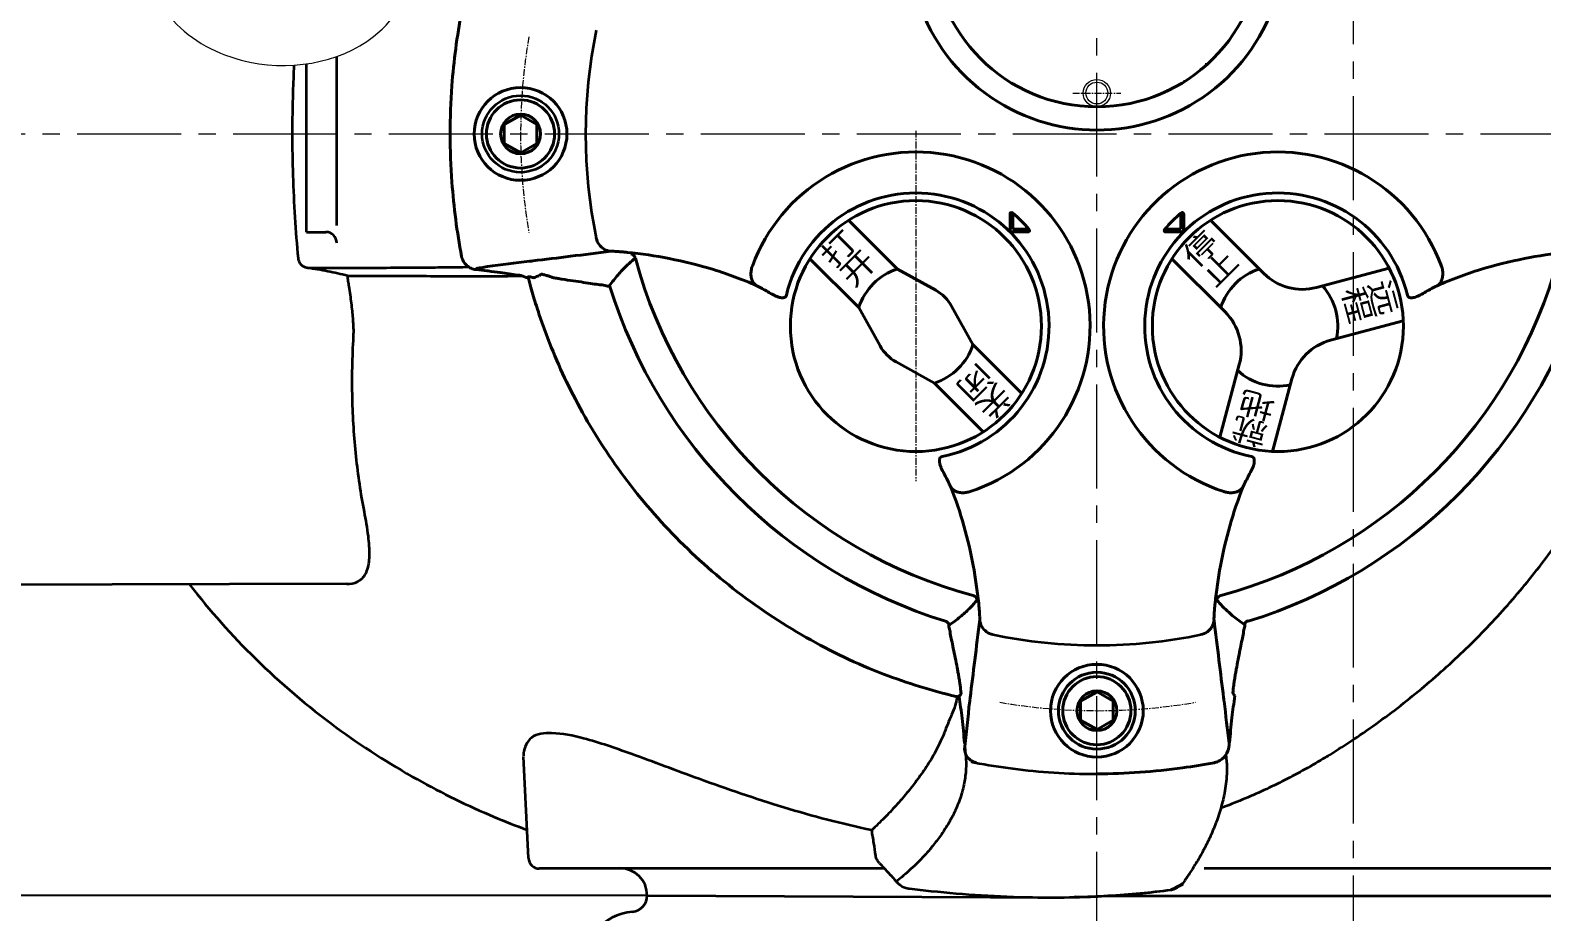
# Model space of a CAD drawing. Extents: x -12012 to 8795, y -497 to 32605.
# Drawn here: x -10494.3 to -10217.3, y 31972.8 to 32134.5 of the extents above; entities that cross this region are included whole.
import ezdxf

# ---------------------------------------------------------------- set-up
doc = ezdxf.new("R2010")
doc.units = 0
doc.header["$MEASUREMENT"] = 0
doc.linetypes.add('CENTER', pattern=[2, 1.25, -0.25, 0.25, -0.25])
doc.linetypes.add('CENTER2', pattern=[28.575, 19.05, -3.175, 3.175, -3.175])
doc.layers.get('0').update_dxf_attribs({"linetype": 'CONTINUOUS', "lineweight": 35})
doc.layers.get('DEFPOINTS').update_dxf_attribs({"linetype": 'CONTINUOUS'})
for name, color, linetype, lineweight in [('1CEN', 4, 'CENTER2', 9), ('中心线', 14, 'CENTER', 9), ('尺寸线', 3, 'CONTINUOUS', 15), ('标注', 3, 'CONTINUOUS', 13), ('粗实线', 7, 'CONTINUOUS', 40), ('细实线', 3, 'CONTINUOUS', 13)]:
    doc.layers.add(name, color=color, linetype=linetype, lineweight=lineweight)
doc.styles.add('STYLE1', font='txt.shx', dxfattribs={"width": 0.8, "height": 3, "bigfont": 'hzdx.shx'})
doc.styles.add('标注', font='txt.shx', dxfattribs={"height": 2.65})
doc.dimstyles.new('工程标注', dxfattribs={"dimtxt": 6, "dimasz": 5, "dimexe": 1, "dimexo": 0, "dimgap": 1, "dimtad": 1, "dimdec": 0, "dimdsep": 46, "dimtxsty": 'STYLE1', "dimcen": 1, "dimclrd": 256, "dimclrt": 256, "dimadec": 0, "dimazin": 2, "dimtfac": 1, "dimtdec": 0, "dimtmove": 0, "dimatfit": 3, "dimfxl": 0, "dimtolj": 1, "dimarcsym": 0})

# ---------------------------------------------------------------- blocks, each defined once
blk = doc.blocks.new('*D369')
at = {"layer": 'DEFPOINTS', "color": 0, "ltscale": 10, "transparency": 16777216}
for p in [(-10659.61, 32387.47), (-10705.92, 31841.89), (-10351.37, 31841.89)]:
    blk.add_point(p, dxfattribs=at)
at = {"layer": '尺寸线', "color": 0, "lineweight": -2, "ltscale": 10, "transparency": 16777216}
for p, q in [((-10659.61, 32387.47), (-10706.92, 32387.47)), ((-10351.37, 31841.89), (-10706.92, 31841.89))]:
    blk.add_line(p, q, dxfattribs=at)
at = {"layer": '尺寸线', "lineweight": -2, "ltscale": 10, "transparency": 16777216}
blk.add_line((-10705.92, 32382.47), (-10705.92, 31846.89), dxfattribs=at)
at = {"layer": '尺寸线', "ltscale": 10, "transparency": 16777216}
for points in [[(-10706.76, 32382.47), (-10705.09, 32382.47), (-10705.92, 32387.47)], [(-10706.76, 31846.89), (-10705.09, 31846.89), (-10705.92, 31841.89)]]:
    blk.add_solid(points, dxfattribs=at)
at = {"layer": '尺寸线', "ltscale": 10, "transparency": 16777216, "insert": (-10709.92, 32114.68), "char_height": 3, "attachment_point": 5, "rotation": 90, "style": 'STYLE1'}
blk.add_mtext('\\A1;{\\H2x;546}', dxfattribs=at)
blk = doc.blocks.new('*D371')
at = {"layer": 'DEFPOINTS', "color": 0, "ltscale": 10, "transparency": 16777216}
for p in [(-10382.37, 32241.77), (-10683.33, 31975.83), (-10381.29, 31975.83)]:
    blk.add_point(p, dxfattribs=at)
at = {"layer": '尺寸线', "color": 0, "lineweight": -2, "ltscale": 10, "transparency": 16777216}
for p, q in [((-10382.37, 32241.77), (-10684.33, 32241.77)), ((-10381.29, 31975.83), (-10684.33, 31975.83))]:
    blk.add_line(p, q, dxfattribs=at)
at = {"layer": '尺寸线', "lineweight": -2, "ltscale": 10, "transparency": 16777216}
blk.add_line((-10683.33, 32236.77), (-10683.33, 31980.83), dxfattribs=at)
at = {"layer": '尺寸线', "ltscale": 10, "transparency": 16777216}
for points in [[(-10684.16, 32236.77), (-10682.5, 32236.77), (-10683.33, 32241.77)], [(-10684.16, 31980.83), (-10682.5, 31980.83), (-10683.33, 31975.83)]]:
    blk.add_solid(points, dxfattribs=at)
at = {"layer": '尺寸线', "ltscale": 10, "transparency": 16777216, "insert": (-10687.33, 32108.8), "char_height": 3, "attachment_point": 5, "rotation": 90, "style": 'STYLE1'}
blk.add_mtext('\\A1;{\\H2x;266}', dxfattribs=at)

msp = doc.modelspace()

# ---------------------------------------------------------------- linework, layer by layer
for p, q in [((-10443.687, 32097.47), (-10443.687, 32128.323)), ((-10438.173, 32098.672), (-10438.173, 32129.669))]:
    msp.add_line(p, q)
at = {"color": 7, "linetype": 'Continuous'}
for p, q in [((-10282.786, 32125.351), (-10282.786, 32125.14)), ((-10285.802, 32123.562), (-10285.802, 32123.68)), ((-10285.299, 32123.922), (-10285.299, 32123.808)), ((-10436.347, 32032.97), (-10506.859, 32032.766)), ((-10403.043, 31982.675), (-10403.927, 32001.33)), ((-10337.765, 31980.77), (-10401.046, 31980.77)), ((-10104.387, 31980.77), (-10279.191, 31980.77)), ((-10335.852, 31978.62), (-10335.857, 31978.627)), ((-10381.286, 31975.83), (-10305.781, 31975.472)), ((-10333.384, 31977.115), (-10333.387, 31977.115)), ((-10302.903, 31975.558), (-10302.692, 31975.522)), ((-10302.692, 31975.522), (-10302.691, 31975.522)), ((-10296.941, 31975.77), (-10122.218, 31975.77)), ((-10285.31, 31976.867), (-10285.311, 31976.867)), ((-10285.188, 31976.908), (-10285.31, 31976.867)), ((-10284.55, 31977.109), (-10285.188, 31976.908)), ((-10284.54, 31977.115), (-10284.55, 31977.109)), ((-10381.882, 31973.633), (-10381.873, 31973.627))]:
    msp.add_line(p, q, dxfattribs=at)
at = {"color": 0}
msp.add_line((-10443.687, 32097.47), (-10440.173, 32097.47), dxfattribs=at)
at = {"color": 7, "linetype": 'Continuous'}
msp.add_circle((-10404.485, 32115.47), 7.044, dxfattribs=at)
for centre, radius, start, end in [((-10298.868, 32115.419), 93.71, 168.25843, 191.74157), ((-10401.046, 31982.77), 2, 182.71269, 270), ((-10386.286, 31975.83), 5, 0, 90)]:
    msp.add_arc(centre, radius, start, end, dxfattribs=at)
for centre, radius, start, end in [((-10440.173, 32095.47), 2, 0, 90), ((-10298.868, 32115.419), 93.71, 258.2587, 281.74153), ((-10384.286, 31975.83), 3, 275.45186, 0), ((-10383.026, 31962.63), 10.26, 95.45186, 180.24227)]:
    msp.add_arc(centre, radius, start, end)
for points, knots in [([(-10446.277, 32115.47), (-10446.277, 32118.011), (-10446.21, 32122.219), (-10446.033, 32126.424), (-10445.945, 32128.089)], [0, 0, 0, 0, 7.6215494, 12.6243526, 12.6243526, 12.6243526, 12.6243526]), ([(-10443.556, 32090.911), (-10441.288, 32090.912), (-10436.904, 32090.917), (-10430.679, 32090.937), (-10425.149, 32090.968), (-10420.375, 32091.006), (-10416.745, 32091.044), (-10414.689, 32091.07), (-10413.992, 32091.079)], [0, 0, 0, 0, 6.8063234, 13.1518053, 18.6727731, 23.3965667, 27.4748472, 29.5648894, 29.5648894, 29.5648894, 29.5648894]), ([(-10436.193, 32089.458), (-10434.12, 32089.446), (-10430.038, 32089.432), (-10423.988, 32089.428), (-10418.04, 32089.416), (-10412.085, 32089.396), (-10407.462, 32089.405), (-10404.81, 32089.435), (-10404.176, 32089.444)], [0, 0, 0, 0, 6.2198961, 12.2468239, 18.1503989, 24.0616428, 30.1131885, 32.0180288, 32.0180288, 32.0180288, 32.0180288]), ([(-10324.479, 32012.277), (-10324.486, 32012.194), (-10324.623, 32010.944), (-10325.783, 32008.49), (-10326.928, 32005.245), (-10328.388, 32002.217), (-10330.068, 31999.441), (-10331.849, 31996.929), (-10333.709, 31994.564), (-10335.7, 31992.263), (-10337.857, 31989.984), (-10339.363, 31988.508), (-10340.126, 31987.785)], [10.8248957, 10.8248957, 10.8248957, 10.8248957, 11.0765298, 14.6056011, 18.0200324, 21.3768875, 24.6711193, 27.7437411, 30.6093436, 33.6952945, 36.8679894, 40.020679, 40.020679, 40.020679, 40.020679]), ([(-10323.09, 32002.868), (-10323.01, 32002.393), (-10322.846, 32001.116), (-10322.808, 31998.97), (-10323.127, 31996.404), (-10323.834, 31993.733), (-10324.914, 31991.11), (-10326.244, 31988.688), (-10327.657, 31986.555), (-10329.096, 31984.695), (-10330.531, 31983.064), (-10331.936, 31981.625), (-10333.302, 31980.345), (-10334.499, 31979.292), (-10335.305, 31978.624), (-10335.623, 31978.364)], [0.849401, 0.849401, 0.849401, 0.849401, 2.2935907, 4.7055351, 7.2691597, 10.0241471, 12.9700169, 15.7571145, 18.2992992, 20.6394647, 22.8063842, 24.8129948, 26.6759834, 28.3977382, 29.6696313, 29.6696313, 29.6696313, 29.6696313]), ([(-10275.223, 32001.596), (-10275.102, 32000.719), (-10274.967, 31998.659), (-10275.25, 31995.485), (-10275.998, 31992.217), (-10276.983, 31989.211), (-10278.133, 31986.473), (-10279.382, 31983.99), (-10280.681, 31981.736), (-10281.947, 31979.751), (-10282.791, 31978.527), (-10283.184, 31977.975)], [5.5053872, 5.5053872, 5.5053872, 5.5053872, 8.1571633, 11.6742042, 15.0246276, 18.1943751, 21.1530229, 23.9255736, 26.5259619, 28.9540905, 30.9868353, 30.9868353, 30.9868353, 30.9868353]), ([(-10256.154, 32001.652), (-10256.429, 32001.482), (-10259.142, 31999.815), (-10264.395, 31996.887), (-10270.859, 31993.904), (-10274.817, 31992.342), (-10276.156, 31991.842)], [0, 0, 0, 0, 0.971092, 9.5526939, 18.0223729, 22.3097966, 22.3097966, 22.3097966, 22.3097966])]:
    msp.add_open_spline(points, degree=3, knots=knots, dxfattribs=at)
for points, start_tangent, end_tangent in [([(-10445.186, 32092.61), (-10445.791, 32100.2), (-10446.156, 32107.848), (-10446.277, 32115.47)], (-0.0950905, 0.9954686), (0, 1)), ([(-10443.556, 32090.911), (-10444.164, 32091.106), (-10444.674, 32091.486), (-10445.025, 32092.004), (-10445.186, 32092.61)], (-0.9886427, 0.150285), (-0.0950949, 0.9954682)), ([(-10436.193, 32089.458), (-10439.814, 32090.258), (-10443.556, 32090.911)], (-0.9713644, 0.2375946), (-0.9886428, 0.1502845)), ([(-10435.901, 32087.491), (-10436.05, 32088.474), (-10436.193, 32089.458)], (-0.1524098, 0.9883174), (-0.1420175, 0.9898641)), ([(-10256.154, 32001.652), (-10251.766, 32004.481), (-10242.613, 32011.128), (-10234.209, 32018.261), (-10226.39, 32025.993), (-10219.101, 32034.428), (-10212.338, 32043.669), (-10206.154, 32053.827), (-10200.646, 32065.053), (-10196.077, 32077.252), (-10193, 32088.757)], (0.8498234, 0.5270676), (0.2130882, 0.977033)), ([(-10435.09, 32078.319), (-10435.066, 32079.297), (-10435.096, 32080.409), (-10435.176, 32081.644), (-10435.301, 32082.984), (-10435.467, 32084.415), (-10435.669, 32085.922), (-10435.901, 32087.491)], (0.0579452, 0.9983198), (-0.1524098, 0.9883174)), ([(-10433.108, 32046.196), (-10434.613, 32056.31), (-10435.296, 32067.025), (-10435.09, 32078.319)], (-0.189888, 0.9818058), (0.0579452, 0.9983198)), ([(-10436.297, 32032.966), (-10435.86, 32032.986), (-10433.869, 32033.655), (-10432.642, 32035.351), (-10432.176, 32038.069), (-10432.38, 32041.723), (-10433.108, 32046.196)], (0.9999613, 0.0088014), (-0.189888, 0.9818058)), ([(-10465.171, 32032.873), (-10453.073, 32019.269), (-10438.311, 32006.699), (-10423.438, 31997.131), (-10409.371, 31990.269), (-10403.351, 31987.885)], (0.6129812, -0.7900975), (0.937624, -0.347651)), ([(-10340.126, 31987.785), (-10356.266, 31991.972), (-10371.77, 31997.203), (-10384.234, 32001.806), (-10392.934, 32004.624), (-10398.796, 32005.599), (-10402.468, 32004.761), (-10403.933, 32001.901), (-10403.967, 32001.433)], (-0.9780061, 0.2085761), (-0.0260764, -0.99966)), ([(-10321.284, 32000.218), (-10314.282, 31999.1), (-10299.233, 31998.127)], (0.982354, -0.1870309), (1, -0.0000083)), ([(-10339.39, 31983.103), (-10339.727, 31985.453), (-10340.126, 31987.785)], (-0.1288775, 0.9916605), (-0.1818251, 0.9833309)), ([(-10338.7, 31981.764), (-10339.157, 31982.391), (-10339.39, 31983.103)], (-0.6941097, 0.7198693), (-0.1288833, 0.9916598)), ([(-10338.7, 31981.764), (-10337.954, 31980.978)], (0.6937359, -0.7202295), (0.6822944, -0.7310775)), ([(-10337.954, 31980.978), (-10336.737, 31979.64), (-10336.596, 31979.479)], (0.6822944, -0.7310775), (0.6608322, -0.7505337)), ([(-10336.596, 31979.479), (-10335.852, 31978.62)], (0.6608322, -0.7505337), (0.6486396, -0.7610957)), ([(-10335.858, 31978.626), (-10335.493, 31978.232)], (0.6471634, -0.7623513), (0.7103236, -0.7038752)), ([(-10335.493, 31978.232), (-10335.165, 31977.933), (-10333.876, 31977.217), (-10333.381, 31977.117)], (0.7103236, -0.7038752), (0.9935678, -0.1132387)), ([(-10283.35, 31977.915), (-10284.599, 31977.222)], (-0.869268, -0.4943411), (-0.8796744, -0.4755765)), ([(-10284.54, 31977.114), (-10283.045, 31977.928)], (0.8839437, 0.4675933), (0.8722506, 0.4890591)), ([(-10283.152, 31978.028), (-10283.35, 31977.915)], (-0.8675405, -0.4973666), (-0.869268, -0.4943411)), ([(-10333.383, 31977.115), (-10333.208, 31977.094)], (0.9929676, -0.1183861), (0.993045, -0.1177358)), ([(-10333.208, 31977.094), (-10329.236, 31976.654), (-10320.044, 31975.885), (-10310.636, 31975.497), (-10302.903, 31975.517)], (0.993045, -0.1177358), (0.9997158, 0.02384)), ([(-10302.783, 31975.634), (-10302.903, 31975.558)], (-0.8458884, -0.5333599), (-0.8474261, -0.5309133)), ([(-10302.903, 31975.558), (-10302.693, 31975.563)], (0.9997468, 0.022503), (0.9997188, 0.0237149)), ([(-10302.903, 31975.517), (-10302.692, 31975.522)], (0.9997158, 0.02384), (0.9996863, 0.0250466)), ([(-10302.693, 31975.563), (-10296.854, 31975.801), (-10290.904, 31976.257), (-10285.313, 31976.891)], (0.9997188, 0.0237149), (0.9913772, 0.1310388)), ([(-10302.691, 31975.522), (-10297.348, 31975.739), (-10290.461, 31976.271), (-10285.309, 31976.867)], (0.9996871, 0.0250149), (0.991288, 0.1317123)), ([(-10285.313, 31976.891), (-10285.188, 31976.908)], (0.9913772, 0.1310388), (0.9912667, 0.1318725)), ([(-10285.31, 31976.867), (-10284.763, 31977.011)], (0.9912757, 0.131805), (0.9277005, 0.3733253)), ([(-10284.599, 31977.222), (-10285.188, 31976.908)], (-0.8796744, -0.4755765), (-0.884327, -0.466868)), ([(-10284.763, 31977.011), (-10284.55, 31977.11)], (0.9277005, 0.3733254), (0.885417, 0.4647975))]:
    msp.add_spline(points, degree=3, dxfattribs=dict(at, start_tangent=start_tangent, end_tangent=end_tangent))
at = {"start_tangent": (1, 0.0000219), "end_tangent": (0.9999936, 0.0035679)}
msp.add_spline([(-10299.233, 31998.127), (-10298.824, 31998.127)], degree=3, dxfattribs=at)
at = {"color": 7, "linetype": 'Continuous'}
msp.add_open_spline([(-10335.609, 31978.35), (-10335.45, 31978.475), (-10335.423, 31978.503), (-10335.623, 31978.364)], degree=3, dxfattribs=at)
at = {"layer": '1CEN', "color": 1}
for p, q in [((-10251.868, 31817.589), (-10251.868, 32399.228)), ((-10298.868, 31964.763), (-10298.868, 32261.565)), ((-10657.196, 32115.47), (-10078.002, 32115.47))]:
    msp.add_line(p, q, dxfattribs=at)
at = {"layer": '中心线'}
for p, q in [((-10303.286, 32122.97), (-10294.451, 32122.97)), ((-10332.037, 32116.063), (-10332.037, 32051.787))]:
    msp.add_line(p, q, dxfattribs=at)
for centre, start, end in [((-10298.866, 32115.336), 170.21879, 189.78121), ((-10298.731, 32115.336), 260.21879, 279.78121)]:
    msp.add_arc(centre, 105.62, start, end, dxfattribs=at)
at = {"layer": '标注'}
msp.add_open_spline([(-10479.67, 32199.535), (-10476.121, 32191.448), (-10467.559, 32171.94), (-10477.69, 32140.051), (-10453.027, 32125.839), (-10424.74, 32130.493), (-10417.289, 32165.44), (-10422.005, 32187.863), (-10423.525, 32198.226), (-10422.865, 32199.514)], degree=3, knots=[0, 0, 0, 0, 26.504082, 63.9275012, 79.1055318, 103.7152771, 137.7588962, 167.7011777, 171.9402687, 171.9402687, 171.9402687, 171.9402687], dxfattribs=at)
at = {"layer": '粗实线', "color": 0, "linetype": 'ByBlock'}
for p, q in [((-10279.771, 32127.376), (-10279.771, 32127.549)), ((-10278.766, 32128.125), (-10278.766, 32128.427)), ((-10407.486, 32117.173), (-10407.486, 32113.767))]:
    msp.add_line(p, q, dxfattribs=at)
at = {"layer": '粗实线'}
for p, q in [((-10404.461, 32118.92), (-10407.436, 32117.258)), ((-10404.462, 32118.92), (-10401.51, 32117.216)), ((-10401.486, 32117.174), (-10401.486, 32113.766)), ((-10404.461, 32112.02), (-10407.436, 32113.682)), ((-10404.462, 32112.02), (-10401.51, 32113.724)), ((-10335.43, 32090.704), (-10344.376, 32099.651)), ((-10268.288, 32089.9), (-10278.039, 32099.651)), ((-10342.501, 32083.633), (-10351.447, 32092.579)), ((-10275.359, 32082.829), (-10285.11, 32092.579)), ((-10335.43, 32090.704), (-10328.395, 32086.797)), ((-10258.629, 32087.312), (-10245.309, 32090.881)), ((-10342.501, 32083.633), (-10338.593, 32076.599)), ((-10321.573, 32076.848), (-10325.48, 32083.882)), ((-10256.04, 32077.652), (-10242.721, 32081.221)), ((-10321.573, 32076.848), (-10312.627, 32067.902)), ((-10328.644, 32069.777), (-10335.679, 32073.684)), ((-10272.771, 32073.169), (-10276.34, 32059.85)), ((-10328.644, 32069.777), (-10319.698, 32060.83)), ((-10263.111, 32070.581), (-10266.681, 32057.261)), ((-10298.868, 32019.21), (-10298.868, 32019.205)), ((-10301.866, 32011.42), (-10301.866, 32008.013)), ((-10298.841, 32013.166), (-10301.816, 32011.505)), ((-10298.842, 32013.166), (-10295.89, 32011.462)), ((-10295.866, 32011.42), (-10295.866, 32008.012)), ((-10289.458, 32009.8), (-10289.463, 32009.8)), ((-10298.841, 32006.266), (-10301.816, 32007.928)), ((-10298.842, 32006.266), (-10295.89, 32007.97)), ((-10321.29, 32000.22), (-10321.284, 32000.219)), ((-10298.865, 32000.389), (-10298.865, 32000.394))]:
    msp.add_line(p, q, dxfattribs=at)
at = {"layer": '粗实线', "color": 7, "linetype": 'Continuous'}
for p, q in [((-10314.781, 32100.695), (-10314.781, 32097.999)), ((-10314.278, 32100.962), (-10314.278, 32097.999)), ((-10283.458, 32097.999), (-10283.458, 32100.962)), ((-10282.956, 32097.999), (-10282.956, 32100.695)), ((-10311.315, 32097.999), (-10314.278, 32097.999)), ((-10314.278, 32097.497), (-10311.583, 32097.497)), ((-10286.422, 32097.999), (-10283.458, 32097.999)), ((-10286.154, 32097.497), (-10283.458, 32097.497))]:
    msp.add_line(p, q, dxfattribs=at)
at = {"layer": '粗实线', "color": 0, "linetype": 'ByBlock'}
msp.add_circle((-10298.868, 32150.598), 30.153, dxfattribs=at)
at = {"layer": '粗实线'}
for centre, radius in [((-10404.485, 32115.47), 8.5), ((-10404.486, 32115.47), 6.25), ((-10404.486, 32115.47), 3.65), ((-10332.037, 32080.24), 23), ((-10298.868, 32009.716), 8.5), ((-10298.865, 32009.716), 7.044), ((-10298.866, 32009.716), 6.25), ((-10298.866, 32009.716), 3.65)]:
    msp.add_circle(centre, radius, dxfattribs=at)
at = {"layer": '粗实线', "color": 0}
msp.add_circle((-10265.7, 32080.24), 23.002, dxfattribs=at)
at = {"layer": '粗实线', "color": 0, "linetype": 'ByBlock'}
for centre, radius, start, end in [((-10298.868, 32150.598), 34.419, 159.97404, 20.03452), ((-10298.868, 32115.419), 87.57, 195.02341, 254.97784), ((-10298.868, 32115.419), 87.57, 285.02334, 344.97666), ((-10298.868, 32115.419), 93.516, 197.25767, 252.74701), ((-10298.868, 32115.419), 93.516, 287.25814, 342.74186)]:
    msp.add_arc(centre, radius, start, end, dxfattribs=at)
at = {"layer": '粗实线', "color": 7, "linetype": 'Continuous'}
for centre, radius, start, end in [((-10332.037, 32080.24), 31.928, 288.10575, 159.83062), ((-10332.037, 32080.24), 24.404, 281.40661, 166.54665), ((-10332.037, 32080.24), 27.29, 40.59653, 49.40347), ((-10265.7, 32080.24), 27.29, 130.59653, 139.40347), ((-10314.278, 32097.999), 0.503, 180, 270), ((-10283.458, 32097.999), 0.503, 270, 0)]:
    msp.add_arc(centre, radius, start, end, dxfattribs=at)
at = {"layer": '粗实线', "color": 0}
for radius, start, end in [(31.928, 20.16884, 251.89699), (24.404, 13.4501, 258.60318), (11, 347.96431, 42.03569)]:
    msp.add_arc((-10265.7, 32080.24), radius, start, end, dxfattribs=at)
at = {"layer": '粗实线'}
for centre, radius, start, end in [((-10332.037, 32080.24), 11, 107.96431, 162.03569), ((-10265.7, 32080.24), 11, 107.96431, 162.03569), ((-10261.217, 32096.971), 10, 225, 285), ((-10332.037, 32080.24), 7.5, 29.04981, 60.95019), ((-10282.43, 32075.758), 10, 345, 45), ((-10253.452, 32067.993), 10, 105, 165), ((-10332.037, 32080.24), 7.5, 209.04981, 240.95019), ((-10332.037, 32080.24), 11, 287.96431, 342.03569), ((-10265.7, 32080.24), 11, 227.96431, 282.03569)]:
    msp.add_arc(centre, radius, start, end, dxfattribs=at)
at = {"layer": '粗实线', "color": 0, "linetype": 'ByBlock'}
for points, start_tangent, end_tangent in [([(-10415.287, 32093.008), (-10417.06, 32106.609), (-10417.068, 32124.32), (-10415.287, 32137.83)], (-0.1867537, 0.9824068), (0.1867514, 0.9824072)), ([(-10401.339, 32083.167), (-10400.41, 32080.443), (-10394.868, 32067.645), (-10387.183, 32054.934), (-10377.372, 32042.919), (-10365.556, 32032.149), (-10352.158, 32023.166), (-10337.959, 32016.433), (-10324.641, 32012.304)], (0.309563, -0.9508789), (0.9705882, -0.2407457)), ([(-10325.933, 32025.413), (-10326.073, 32025.717), (-10326.305, 32025.959), (-10326.604, 32026.111)], (-0.2601775, 0.9655608), (-0.9545725, 0.2979787)), ([(-10324.474, 32017.601), (-10324.831, 32019.431), (-10325.179, 32021.15), (-10325.485, 32022.631), (-10325.723, 32023.809), (-10325.88, 32024.667), (-10325.933, 32025.413)], (-0.1867357, 0.9824102), (0.8214328, 0.5703054)), ([(-10324.185, 32016.01), (-10324.327, 32016.809), (-10324.474, 32017.601)], (-0.1709068, 0.9852872), (-0.1867875, 0.9824003)), ([(-10323.783, 32012.77), (-10323.788, 32013.128), (-10323.832, 32013.579), (-10323.911, 32014.223), (-10324.028, 32015.047), (-10324.185, 32016.01)], (0.5680534, 0.8229917), (-0.170911, 0.9852865)), ([(-10324.641, 32012.304), (-10324.418, 32012.277), (-10323.935, 32012.55)], (0.9655667, -0.2601558), (0.565713, 0.8246022)), ([(-10323.126, 32003.722), (-10323.578, 32008.332), (-10324.116, 32012.329)], (-0.0734878, 0.9972961), (-0.1522869, 0.9883363)), ([(-10324.088, 32012.332), (-10323.884, 32012.623), (-10323.785, 32012.771)], (0.577121, 0.8166587), (0.5507245, 0.8346871))]:
    msp.add_spline(points, degree=3, dxfattribs=dict(at, start_tangent=start_tangent, end_tangent=end_tangent))
at = {"layer": '粗实线', "color": 7, "linetype": 'Continuous'}
for points, start_tangent, end_tangent in [([(-10314.781, 32100.695), (-10314.697, 32101.006), (-10314.278, 32100.962)], (0, 1), (0.7593107, -0.6507282)), ([(-10283.458, 32100.962), (-10283.152, 32101.078), (-10282.956, 32100.695)], (0.7593107, 0.6507282), (0, -1)), ([(-10311.315, 32097.999), (-10311.199, 32097.692), (-10311.583, 32097.497)], (0.6507282, -0.7593107), (-1, 0)), ([(-10286.154, 32097.497), (-10286.465, 32097.58), (-10286.422, 32097.999)], (-1, 0), (0.6507282, 0.7593107)), ([(-10212.823, 32093.76), (-10220.5, 32092.619), (-10228.584, 32090.6), (-10236.524, 32087.644)], (-0.994625, -0.1035433), (-0.9148787, -0.4037288)), ([(-10327.274, 32053.942), (-10327.479, 32054.417), (-10327.62, 32054.858), (-10327.7, 32055.261), (-10327.717, 32055.62), (-10327.671, 32055.92), (-10327.558, 32056.145), (-10327.211, 32056.319)], (-0.4408572, 0.8975773), (0.9990321, 0.0439862)), ([(-10270.522, 32056.318), (-10270.175, 32056.145), (-10270.062, 32055.92), (-10270.015, 32055.62), (-10270.033, 32055.261), (-10270.112, 32054.858), (-10270.253, 32054.417), (-10270.459, 32053.943)], (0.9990511, -0.0435533), (-0.4410623, -0.8974765)), ([(-10327.274, 32053.942), (-10326.721, 32052.9), (-10326.194, 32051.858), (-10325.694, 32050.822)], (0.4766658, -0.8790846), (0.4262954, -0.904584)), ([(-10325.694, 32050.822), (-10325.325, 32050.34), (-10324.814, 32049.991), (-10324.2, 32049.77), (-10323.516, 32049.68), (-10322.805, 32049.725), (-10322.115, 32049.893)], (0.4527283, -0.8916485), (0.9469259, 0.3214518)), ([(-10320.829, 32029.993), (-10320.953, 32030.368), (-10321.212, 32030.666), (-10321.566, 32030.842)], (-0.1214566, 0.9925967), (-0.9655909, 0.2600659)), ([(-10320.528, 32029.375), (-10320.49, 32028.999), (-10320.454, 32028.61), (-10320.421, 32028.21), (-10320.392, 32027.819), (-10320.368, 32027.457), (-10320.35, 32027.137), (-10320.338, 32026.872), (-10320.336, 32026.366)], (0.1034664, -0.994633), (-0.1217976, -0.992555))]:
    msp.add_spline(points, degree=3, dxfattribs=dict(at, start_tangent=start_tangent, end_tangent=end_tangent))
at = {"layer": '粗实线', "color": 0}
for points, start_tangent, end_tangent in [([(-10390.618, 32096.349), (-10390.099, 32095.174), (-10389.142, 32094.323), (-10387.922, 32093.951)], (0.2018874, -0.9794087), (0.996847, -0.0793476)), ([(-10412.637, 32090.594), (-10413.549, 32090.837), (-10414.349, 32091.356), (-10414.95, 32092.104), (-10415.287, 32093.008)], (-0.9947696, 0.1021438), (-0.1948159, 0.9808398)), ([(-10410.566, 32091.162), (-10402.857, 32092.112)], (0.9924911, 0.1223172), (0.9924951, 0.1222846)), ([(-10402.857, 32092.112), (-10402.241, 32092.188)], (0.9924951, 0.1222846), (0.9924954, 0.1222818)), ([(-10402.241, 32092.188), (-10395.312, 32093.041), (-10387.922, 32093.951)], (0.9924954, 0.1222818), (0.9925053, 0.122202)), ([(-10383.446, 32092.72), (-10385.036, 32091.318), (-10386.615, 32089.646), (-10388.174, 32087.676)], (-0.7810956, -0.6244114), (-0.5869234, -0.8096425)), ([(-10387.922, 32093.951), (-10387.628, 32093.955), (-10387.16, 32093.938), (-10386.842, 32093.92), (-10386.48, 32093.896), (-10386.089, 32093.867), (-10385.686, 32093.834), (-10385.294, 32093.798), (-10384.913, 32093.76)], (0.9925047, 0.1222061), (0.9946254, -0.1035389)), ([(-10384.913, 32093.76), (-10377.237, 32092.619), (-10369.152, 32090.6), (-10361.212, 32087.644)], (0.994625, -0.1035433), (0.9148787, -0.4037288)), ([(-10384.294, 32093.457), (-10383.919, 32093.333), (-10383.621, 32093.074), (-10383.446, 32092.72)], (0.9925353, -0.1219575), (0.2600262, -0.9656016)), ([(-10412.637, 32090.594), (-10411.689, 32090.935)], (-0.0560385, 0.9984286), (0.9958591, 0.0909099)), ([(-10410.654, 32090.374), (-10412.637, 32090.594)], (-0.9929311, 0.1186924), (-0.9947602, 0.1022356)), ([(-10411.689, 32090.935), (-10410.566, 32091.162)], (0.9958591, 0.0909099), (0.9810914, 0.1935448)), ([(-10410.394, 32090.342), (-10410.654, 32090.374)], (-0.9926676, 0.1208757), (-0.9929311, 0.1186924)), ([(-10408.192, 32090.053), (-10410.394, 32090.342)], (-0.9902028, 0.1396366), (-0.9926676, 0.1208757)), ([(-10408.192, 32090.053), (-10406.564, 32089.813), (-10405.163, 32089.589), (-10404.075, 32089.406), (-10403.109, 32089.246)], (0.9902028, -0.1396366), (0.268835, 0.9631862)), ([(-10403.191, 32089.134), (-10402.469, 32089.194), (-10401.926, 32089.145)], (0.2688343, 0.9631865), (0.9175499, 0.3976207)), ([(-10402.59, 32087.311), (-10402.854, 32088.277), (-10403.109, 32089.246)], (-0.2687055, 0.9632224), (-0.2499134, 0.9682682)), ([(-10401.926, 32089.145), (-10401.139, 32089.442)], (0.9175499, 0.3976207), (0.94051, 0.3397661)), ([(-10401.097, 32089.468), (-10400.8, 32089.674), (-10400.651, 32089.773)], (0.8204062, 0.5717811), (0.8364312, 0.5480719)), ([(-10398.448, 32089.11), (-10399.116, 32089.339), (-10399.687, 32089.518), (-10400.133, 32089.644), (-10400.443, 32089.721), (-10400.687, 32089.753)], (-0.9412499, 0.3377108), (-0.7432357, -0.6690297)), ([(-10396.873, 32088.823), (-10397.657, 32088.969), (-10398.448, 32089.11)], (-0.9823652, 0.1869724), (-0.9852565, 0.1710838)), ([(-10388.174, 32087.676), (-10389.009, 32087.696), (-10389.964, 32087.817), (-10391.276, 32088.006), (-10392.923, 32088.252), (-10394.835, 32088.534), (-10396.873, 32088.823)], (-0.6412447, -0.7673364), (-0.990543, 0.1372026)), ([(-10362.007, 32091.249), (-10362.225, 32090.424), (-10362.26, 32089.579), (-10362.101, 32088.79), (-10361.755, 32088.127), (-10361.212, 32087.644)], (-0.354416, -0.9350879), (0.8731678, -0.4874197)), ([(-10236.524, 32087.644), (-10235.981, 32088.126), (-10235.635, 32088.79), (-10235.477, 32089.578), (-10235.512, 32090.423), (-10235.729, 32091.249)], (0.873067, 0.4876003), (-0.3544146, 0.9350884)), ([(-10401.339, 32083.168), (-10401.585, 32083.936), (-10402.59, 32087.311)], (-0.3095482, 0.9508838), (-0.2687059, 0.9632223)), ([(-10361.212, 32087.644), (-10360.191, 32087.103), (-10359.166, 32086.534), (-10358.141, 32085.94)], (0.8878092, -0.4602117), (0.8602636, -0.5098495)), ([(-10355.771, 32085.918), (-10355.956, 32085.577), (-10356.184, 32085.473), (-10356.485, 32085.437), (-10356.842, 32085.467), (-10357.24, 32085.561), (-10357.676, 32085.718), (-10358.141, 32085.94)], (-0.0787997, -0.9968905), (-0.8809705, 0.4731713)), ([(-10239.595, 32085.938), (-10240.061, 32085.716), (-10240.496, 32085.56), (-10240.895, 32085.466), (-10241.252, 32085.435), (-10241.553, 32085.471), (-10241.781, 32085.576), (-10241.965, 32085.917)], (-0.8809071, -0.4732892), (-0.0786231, 0.9969044)), ([(-10239.595, 32085.938), (-10238.571, 32086.533), (-10237.545, 32087.102), (-10236.524, 32087.644)], (0.8601463, 0.5100474), (0.8877417, 0.4603419)), ([(-10272.042, 32050.821), (-10271.541, 32051.857), (-10271.012, 32052.9), (-10270.459, 32053.943)], (0.4267559, 0.9043669), (0.4771425, 0.8788259)), ([(-10277.209, 32029.375), (-10276.219, 32036.255), (-10274.523, 32043.53), (-10272.042, 32050.821)], (0.1035436, 0.9946249), (0.3718555, 0.9282906)), ([(-10275.621, 32049.893), (-10274.93, 32049.724), (-10274.22, 32049.68), (-10273.535, 32049.77), (-10272.922, 32049.99), (-10272.411, 32050.339), (-10272.041, 32050.82)], (0.9469457, -0.3213937), (0.4533859, 0.8913143))]:
    msp.add_spline(points, degree=3, dxfattribs=dict(at, start_tangent=start_tangent, end_tangent=end_tangent))
at = {"layer": '粗实线'}
for points, start_tangent, end_tangent in [([(-10325.694, 32050.822), (-10323.229, 32043.59), (-10321.528, 32036.32), (-10320.528, 32029.375)], (0.3718579, -0.9282897), (0.1034712, -0.9946324)), ([(-10325.933, 32025.413), (-10323.924, 32026.922), (-10322.235, 32028.453), (-10320.829, 32029.993)], (0.8251101, 0.5649719), (0.6373365, 0.7705857)), ([(-10277.4, 32026.365), (-10277.404, 32026.66), (-10277.387, 32027.128), (-10277.369, 32027.446), (-10277.345, 32027.808), (-10277.316, 32028.199), (-10277.283, 32028.601), (-10277.247, 32028.994), (-10277.209, 32029.375)], (-0.1221305, 0.9925141), (0.1035398, 0.9946253)), ([(-10320.336, 32026.366), (-10321.243, 32018.983), (-10322.098, 32012.047)], (-0.1217946, -0.9925553), (-0.1224095, -0.9924797)), ([(-10317.938, 32023.67), (-10319.113, 32024.189), (-10319.964, 32025.146), (-10320.336, 32026.366)], (-0.9794118, 0.2018727), (-0.0791823, 0.9968602)), ([(-10279.798, 32023.67), (-10278.623, 32024.189), (-10277.772, 32025.146), (-10277.4, 32026.365)], (0.9794092, 0.2018851), (0.0793421, 0.9968475)), ([(-10275.637, 32012.048), (-10276.491, 32018.979), (-10277.4, 32026.365)], (-0.1223058, 0.9924925), (-0.1221264, 0.9925146)), ([(-10273.247, 32017.699), (-10272.897, 32019.53), (-10272.555, 32021.25), (-10272.255, 32022.732), (-10272.022, 32023.911), (-10271.868, 32024.769), (-10271.818, 32025.515)], (0.183009, 0.9831112), (-0.8235895, 0.5671863)), ([(-10271.818, 32025.515), (-10271.679, 32025.821), (-10271.448, 32026.063), (-10271.149, 32026.216)], (0.2565142, 0.9665405), (0.9534357, 0.3015964)), ([(-10273.53, 32016.106), (-10273.391, 32016.905), (-10273.247, 32017.699)], (0.1671692, 0.9859282), (0.1830608, 0.9831016)), ([(-10273.919, 32012.864), (-10273.916, 32013.223), (-10273.874, 32013.673), (-10273.798, 32014.318), (-10273.683, 32015.143), (-10273.53, 32016.106)], (-0.5711701, 0.8208317), (0.1671735, 0.9859275)), ([(-10322.173, 32011.438), (-10323.126, 32002.579)], (-0.1224301, -0.9924771), (-0.1226651, -0.9924481)), ([(-10322.098, 32012.047), (-10322.173, 32011.438)], (-0.1224095, -0.9924797), (-0.1224301, -0.9924771)), ([(-10275.562, 32011.434), (-10275.637, 32012.048)], (-0.1223119, 0.9924917), (-0.1223058, 0.9924925)), ([(-10274.611, 32003.722), (-10275.562, 32011.434)], (-0.1223801, 0.9924833), (-0.1223119, 0.9924917)), ([(-10274.543, 32003.814), (-10274.108, 32008.426), (-10273.585, 32012.424)], (0.0697055, 0.9975676), (0.1485379, 0.9889067)), ([(-10273.613, 32012.428), (-10273.818, 32012.718), (-10273.918, 32012.865)], (-0.5802136, 0.8144643), (-0.5538857, 0.8325927)), ([(-10275.94, 32000.833), (-10274.841, 32002.346), (-10274.611, 32003.722)], (0.788833, 0.6146076), (0.0757033, 0.9971304)), ([(-10323.126, 32002.579), (-10322.906, 32001.637), (-10322.526, 32001.098), (-10322.038, 32000.654)], (0.3868045, -0.9221617), (0.8086087, -0.5883468)), ([(-10322.038, 32000.654), (-10321.617, 32000.398)], (0.8086087, -0.5883468), (0.8940649, -0.4479373)), ([(-10321.856, 32000.372), (-10321.289, 32000.222)], (0.9456921, -0.3250638), (0.9824625, -0.1864602)), ([(-10321.617, 32000.398), (-10321.467, 32000.328), (-10320.838, 32000.134)], (0.894065, -0.4479373), (0.9823167, -0.1872269)), ([(-10298.824, 31998.127), (-10283.175, 31999.236), (-10277.376, 32000.184)], (0.9999936, 0.0035679), (0.9825976, 0.1857469)), ([(-10277.382, 32000.184), (-10276.815, 32000.344)], (0.9822852, 0.1873922), (0.9354585, 0.3534366)), ([(-10276.815, 32000.344), (-10276.786, 32000.355)], (0.9354585, 0.3534366), (0.9322548, 0.3618024)), ([(-10276.786, 32000.355), (-10275.94, 32000.833)], (0.9322548, 0.3618024), (0.788833, 0.6146076))]:
    msp.add_spline(points, degree=3, dxfattribs=dict(at, start_tangent=start_tangent, end_tangent=end_tangent))
for points, knots in [([(-10276.901, 32030.03), (-10276.882, 32030.148), (-10276.796, 32030.391), (-10276.539, 32030.687), (-10276.296, 32030.808), (-10276.169, 32030.842)], [0.0367184, 0.0367184, 0.0367184, 0.0367184, 0.3947922, 0.7897023, 1.1846055, 1.1846055, 1.1846055, 1.1846055]), ([(-10271.818, 32025.515), (-10272.511, 32025.986), (-10273.796, 32026.94), (-10275.49, 32028.458), (-10276.467, 32029.513), (-10276.901, 32030.03)], [0, 0, 0, 0, 2.5129312, 4.7917338, 6.8173365, 6.8173365, 6.8173365, 6.8173365])]:
    msp.add_open_spline(points, degree=3, knots=knots, dxfattribs=at)
at = {"layer": '细实线', "color": 0}
for radius in [2.5, 2]:
    msp.add_circle((-10298.868, 32122.97), radius, dxfattribs=at)

# ---------------------------------------------------------------- texts
at = {"layer": '粗实线', "char_height": 4, "width": 5, "attachment_point": 2, "line_spacing_factor": 0.75, "style": '标注'}
for s, insert, rotation in [('{\\fSimHei|b0|i0|c134|p2;\\W1.2;打开}', (-10347.588, 32095.792), 45), ('{\\fSimHei|b0|i0|c134|p2;\\W1.2;停\\P止}', (-10281.251, 32095.792), 45), ('{\\fSimHei|b0|i0|c134|p2;\\W1.2;远程}', (-10244.456, 32085.933), 285), ('{\\fSimHei|b0|i0|c134|p2;\\W1.2;关闭}', (-10316.256, 32064.918), 225), ('{\\fSimHei|b0|i0|c134|p2;\\W1.2;就地}', (-10271.392, 32058.997), 165)]:
    msp.add_mtext(s, dxfattribs=dict(at, insert=insert, rotation=rotation))

# ---------------------------------------------------------------- dimensions: what is measured, and where the dimension line sits
at = {"layer": '尺寸线', "ltscale": 10}
for base, p1, p2, picture, middle in [((-10705.925, 31841.886), (-10659.61, 32387.47), (-10351.368, 31841.886), '*D369', (-10709.925, 32114.678)), ((-10683.329, 31975.83), (-10382.368, 32241.77), (-10381.286, 31975.83), '*D371', (-10687.329, 32108.8))]:
    dim = msp.add_linear_dim(base=base, p1=p1, p2=p2, angle=90, text='{\\H2x;<>}', dimstyle='工程标注', dxfattribs=at)
    dim.commit()
    dim.dimension.update_dxf_attribs({"geometry": picture, "text_midpoint": middle})

doc.saveas('drawing.dxf')
